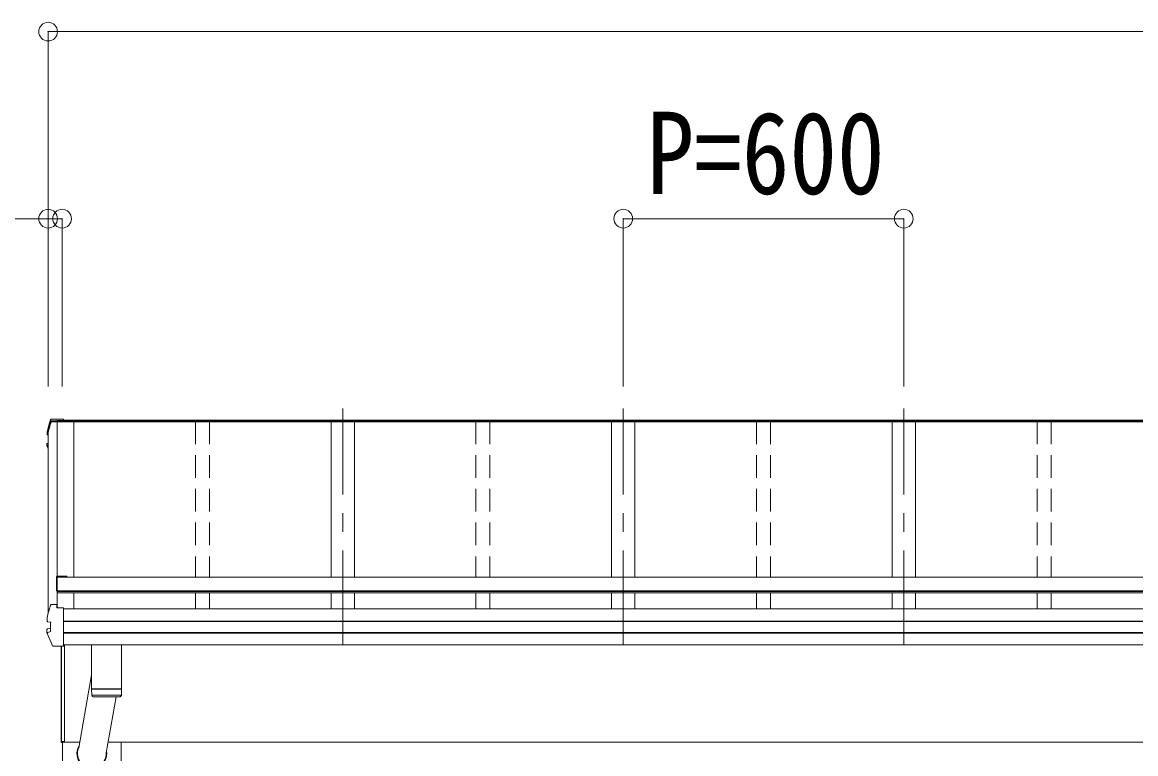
# Model space of a CAD drawing. Units: millimetres at full size, sheet at 1:40; details may follow other scales. Extents: x -11243 to 77708, y -7760 to 25636.
# Drawn here: x -8591 to -6210, y -2395 to -831 of the extents above; entities that cross this region are included whole.
import ezdxf
from ezdxf.enums import TextEntityAlignment as Align

# ---------------------------------------------------------------- set-up
doc = ezdxf.new("R2010")
doc.units = ezdxf.units.MM
doc.header["$LTSCALE"] = 40
doc.header["$PDMODE"] = 32
doc.header["$PDSIZE"] = 40
doc.linetypes.add('CHAIN1', pattern=[8, 5, -1, 1, -1])
doc.linetypes.add('DASHED1', pattern=[1.8, 1.2, -0.6])
for name, color, linetype, lineweight in [('0-1_本体', 5, 'CHAIN1', 9), ('0-3_ELV2', 4, 'Continuous', 9), ('0-6_OTH_LINE', 6, 'Continuous', 9), ('0-9_OUTLINE', 7, 'Continuous', 9)]:
    doc.layers.add(name, color=color, linetype=linetype, lineweight=lineweight)
doc.styles.add('ＭＳ ゴシック', font='')
doc.styles.get('ＭＳ ゴシック').set_extended_font_data('MS Gothic')

msp = doc.modelspace()

# ---------------------------------------------------------------- linework, layer by layer
at = {"layer": '0-1_本体'}
for p, q in [((-7905.5, -2160.84), (-7905.5, -1656.66)), ((-7305.5, -2160.84), (-7305.5, -1656.66)), ((-6705.5, -2160.84), (-6705.5, -1656.66))]:
    msp.add_line(p, q, dxfattribs=at)
at = {"layer": '0-3_ELV2'}
for p, q in [((-8535.45, -1698.64), (-8532.99, -1689.87)), ((-8532.99, -1689.87), (-8530.37, -1681.21)), ((-8480.5, -1685.19), (-8528.94, -1685.19)), ((-8516.47, -1685.04), (-8528.89, -1685.04)), ((-8528.74, -1683.54), (-8516.7, -1683.54)), ((-8527.5, -1679.93), (-8527.5, -1679.92)), ((-8527.5, -1679.93), (-8502.5, -1679.93)), ((-8527.5, -1679.93), (-8527.5, -1679.93)), ((-8516.7, -1682.45), (-8516.32, -1684.95)), ((-8516.7, -1683.54), (-8516.7, -1682.45)), ((-8502.5, -1682.45), (-8516.7, -1682.45)), ((-8516.7, -1683.54), (-8516.47, -1685.04)), ((-8516.47, -1685.04), (-8516.47, -1684.69)), ((-8516.4, -1685.19), (-8516.4, -2078.61)), ((-8505.5, -1684.95), (-8516.32, -1684.95)), ((-8515.8, -2082.56), (-8515.8, -1685.19)), ((-705.5, -1684.28), (-8505.5, -1684.28)), ((-705.5, -1685.18), (-8505.5, -1685.18)), ((-8502.5, -1683.95), (-8502.5, -1679.93)), ((-708.5, -1682.01), (-8502.5, -1682.01)), ((-8480.5, -1685.1), (-8480.5, -2017.54)), ((-7930.5, -1685.1), (-7930.5, -2017.54)), ((-7880.5, -1685.1), (-7880.5, -2017.54)), ((-7330.5, -1685.1), (-7330.5, -2017.54)), ((-7280.5, -1685.1), (-7280.5, -2017.54)), ((-6730.5, -1685.1), (-6730.5, -2017.54)), ((-6680.5, -1685.1), (-6680.5, -2017.54)), ((-8537.81, -1711.86), (-8537.81, -1707.81)), ((-8537.78, -1707.49), (-8535.45, -1698.64)), ((-8536.76, -1713.13), (-8535.5, -1713.37)), ((-8535.5, -1711.85), (-8536.27, -1711.7)), ((-8535.5, -1711.5), (-8536.19, -1711.37)), ((-8535.5, -1708.55), (-8535.5, -2095.42)), ((-8537.92, -1736.89), (-8537.92, -1732.83)), ((-8535.5, -1735.35), (-8536.86, -1735.62)), ((-8536.34, -1731.36), (-8536.33, -1731.36)), ((-8535.5, -1736.88), (-8536.34, -1737.04)), ((-8535.5, -1731.26), (-8536.33, -1731.36)), ((-8517.8, -2017.38), (-8517.8, -2046.84)), ((-8495.8, -2015.38), (-8515.8, -2015.38)), ((-8495.8, -2016.92), (-8515.8, -2016.92)), ((-4899.7, -2017.54), (-8515.8, -2017.54)), ((-8495.8, -2015.38), (-8495.8, -2017.54)), ((-8515.8, -2046.84), (-8517.8, -2046.84)), ((-4915.5, -2046.57), (-8515.8, -2046.57)), ((-4915.5, -2048.31), (-8515.8, -2048.31)), ((-4915.5, -2051.43), (-8515.8, -2051.43)), ((-8480.5, -2051.43), (-8480.5, -2085.09)), ((-7930.5, -2051.43), (-7930.5, -2085.09)), ((-7880.5, -2051.43), (-7880.5, -2085.09)), ((-7330.5, -2051.43), (-7330.5, -2085.09)), ((-7280.5, -2051.43), (-7280.5, -2085.09)), ((-6730.5, -2051.43), (-6730.5, -2085.09)), ((-6680.5, -2051.43), (-6680.5, -2085.09)), ((-8528.74, -2076.29), (-8516.7, -2076.29)), ((-8516.47, -2077.78), (-8516.7, -2076.29)), ((-8516.47, -2077.78), (-8516.47, -2078.13)), ((-8515.75, -2082.92), (-8516.47, -2078.13)), ((-8515.76, -2082.92), (-8516.32, -2079.24)), ((-8516.32, -2082.92), (-8516.32, -2079.24)), ((-8502.5, -2165.33), (-8502.5, -2082.92)), ((-708.5, -2085.09), (-8502.5, -2085.09)), ((-8537.81, -2111.99), (-8537.81, -2104.6)), ((-8536.19, -2113.46), (-8536.19, -2113.46)), ((-8529.93, -2114.23), (-8536.19, -2113.46)), ((-8530.5, -2114.37), (-8530.5, -2133.58)), ((-8529.93, -2114.23), (-8529.93, -2114.23)), ((-708.5, -2111.62), (-8502.5, -2111.62)), ((-708.5, -2112.51), (-8502.5, -2112.51)), ((-8537.92, -2137.03), (-8537.92, -2129.64)), ((-8536.86, -2128.36), (-8530.91, -2127.21)), ((-8536.33, -2135.74), (-8536.34, -2135.75)), ((-8536.33, -2135.74), (-8529.93, -2134.05)), ((-8529.93, -2134.05), (-8529.93, -2134.05)), ((-708.5, -2135.73), (-8502.5, -2135.73)), ((-708.5, -2137.66), (-8502.5, -2137.66)), ((-8502.5, -2165.33), (-8523.15, -2165.33)), ((-8507.5, -2371.01), (-8507.5, -2165.33)), ((-8507, -2371.41), (-8507, -2165.33)), ((-708.5, -2162.69), (-8502.5, -2162.69)), ((-8500.5, -2162.69), (-8500.5, -2369.01)), ((-8507, -2371.41), (-8507.01, -2371.47)), ((-8507, -2371.41), (-8507, -2371.41)), ((-8505.5, -2369.01), (-8500.5, -2369.01)), ((-8505.5, -2371.51), (-8505.5, -2369.01)), ((-8467.9, -2370.41), (-8505.5, -2370.41)), ((-8504.5, -2370.41), (-8504.5, -5370.41)), ((-2520.38, -2370.41), (-8407.26, -2370.41)), ((-8379.5, -5370.41), (-8379.5, -2370.41))]:
    msp.add_line(p, q, dxfattribs=at)
at = {"layer": '0-3_ELV2', "linetype": 'DASHED1'}
for p, q in [((-8220.5, -1685.1), (-8220.5, -2017.54)), ((-8190.5, -1685.1), (-8190.5, -2017.54)), ((-7620.5, -1685.1), (-7620.5, -2017.54)), ((-7590.5, -1685.1), (-7590.5, -2017.54)), ((-7020.5, -1685.1), (-7020.5, -2017.54)), ((-6990.5, -1685.1), (-6990.5, -2017.54)), ((-6420.5, -1685.1), (-6420.5, -2017.54)), ((-6390.5, -1685.1), (-6390.5, -2017.54)), ((-8220.5, -2051.43), (-8220.5, -2085.09)), ((-8190.5, -2051.43), (-8190.5, -2085.09)), ((-7620.5, -2051.43), (-7620.5, -2085.09)), ((-7590.5, -2051.43), (-7590.5, -2085.09)), ((-7020.5, -2051.43), (-7020.5, -2085.09)), ((-6990.5, -2051.43), (-6990.5, -2085.09)), ((-6420.5, -2051.43), (-6420.5, -2085.09)), ((-6390.5, -2051.43), (-6390.5, -2085.09))]:
    msp.add_line(p, q, dxfattribs=at)
at = {"layer": '0-3_ELV2'}
for points in [[(-8530.36, -1681.2), (-8530.24, -1680.91), (-8530.07, -1680.64), (-8529.85, -1680.41), (-8529.6, -1680.23), (-8529.32, -1680.1), (-8529.05, -1680.02), (-8528.82, -1679.98), (-8528.59, -1679.96), (-8528.33, -1679.94), (-8528.05, -1679.93), (-8527.74, -1679.92), (-8527.42, -1679.92)], [(-8502.5, -1683.95), (-8505.5, -1683.95), (-8505.5, -1684.95)], [(-8537.78, -1707.5), (-8537.81, -1707.76), (-8537.81, -1707.81)], [(-8535.5, -1743.09), (-8536.42, -1740.86), (-8537.82, -1737.37)], [(-8502.5, -2082.92), (-8516.7, -2082.92), (-8516.7, -2076.29)], [(-8537.78, -2104.29), (-8537.81, -2104.55), (-8537.81, -2104.6)], [(-8537.81, -2112.03), (-8537.81, -2111.94), (-8537.78, -2111.68)], [(-8536.27, -2113.45), (-8536.55, -2113.37), (-8536.79, -2113.3), (-8537.03, -2113.2), (-8537.3, -2113.03), (-8537.56, -2112.76), (-8537.75, -2112.41), (-8537.8, -2112.03)], [(-8536.19, -2113.46), (-8536.42, -2113.39), (-8536.62, -2113.24), (-8536.79, -2113.02), (-8536.91, -2112.75), (-8536.98, -2112.44), (-8536.99, -2112.11), (-8536.94, -2111.79)], [(-8530.5, -2114.37), (-8530.52, -2114.25), (-8530.55, -2114.16)], [(-8529.93, -2114.23), (-8529.85, -2114.26), (-8529.77, -2114.31), (-8529.71, -2114.39), (-8529.66, -2114.48), (-8529.64, -2114.59), (-8529.63, -2114.71)], [(-8537.81, -2137.53), (-8537.88, -2137.37), (-8537.92, -2137.19), (-8537.92, -2137.01)], [(-8537.82, -2137.51), (-8534.97, -2144.33), (-8532.02, -2151.06), (-8528.98, -2157.71), (-8525.86, -2164.27)], [(-8537.02, -2137.72), (-8537.11, -2137.4), (-8537.14, -2137.04), (-8537.09, -2136.68), (-8536.98, -2136.35), (-8536.8, -2136.07), (-8536.58, -2135.86), (-8536.34, -2135.75)], [(-8529.93, -2134.05), (-8529.85, -2134.01), (-8529.77, -2133.95), (-8529.71, -2133.87), (-8529.66, -2133.76), (-8529.64, -2133.65), (-8529.63, -2133.53)], [(-8523.17, -2165.33), (-8523.55, -2165.33), (-8523.9, -2165.32), (-8524.21, -2165.3), (-8524.49, -2165.27), (-8524.8, -2165.19), (-8525.13, -2165.05), (-8525.44, -2164.84), (-8525.7, -2164.56), (-8525.87, -2164.22)], [(-8507.01, -2371.47), (-8507.01, -2371.51), (-8507.01, -2371.51)], [(-8507, -2371.51), (-8507, -2371.51), (-8505.5, -2371.51)]]:
    msp.add_lwpolyline(points, dxfattribs=at)
for centre, radius, start, end in [((-8052.49, -1831.2), 499.82, 162.96047, 166.14879), ((-8052.49, -1831.2), 498.32, 162.94349, 166.12469), ((-8528.75, -1685.24), 1.7, 89.95676, 162.90929), ((-8536.52, -1711.86), 1.3, 166.2046, 259.10358), ((-8536.62, -1732.83), 1.3, 100.9005, 179.9623), ((-8536.62, -1736.89), 1.3, 100.8868, 201.66215), ((-8073.17, -1552.32), 498.64, 201.74241, 202.00165), ((-8073.17, -1551.98), 498.64, 201.78246, 202.00165), ((-8515.8, -2017.38), 2, 90, 180), ((-8052.49, -2223.95), 499.82, 162.96047, 166.14879), ((-8528.75, -2077.99), 1.7, 89.95676, 162.90929), ((-8536.62, -2129.64), 1.3, 100.9005, 179.9623), ((-8531, -2126.72), 0.499, 280.91518, 359.94761), ((-8494.85, -2356.34), 12.15, 179.0404, 180.9596), ((-8507, -2371.01), 0.5, 180, 269.5)]:
    msp.add_arc(centre, radius, start, end, dxfattribs=at)
at = {"layer": '0-6_OTH_LINE'}
for p, q in [((-8535.5, -851.03), (-8535.5, -1610.03)), ((-8535.5, -851.03), (-675.5, -851.03)), ((-8535.5, -1251.03), (-8884.26, -1251.03)), ((-8535.5, -1251.03), (-8535.5, -1610.03)), ((-8505.5, -1251.03), (-8535.5, -1251.03)), ((-8505.5, -1251.03), (-8505.5, -1610.03)), ((-7305.5, -1251.03), (-7305.5, -1610.03)), ((-6705.5, -1251.03), (-7305.5, -1251.03)), ((-6705.5, -1251.03), (-6705.5, -1610.03))]:
    msp.add_line(p, q, dxfattribs=at)
for p in [(-8535.5, -851.03), (-8535.5, -1251.03), (-8505.5, -1251.03), (-7305.5, -1251.03), (-6705.5, -1251.03)]:
    msp.add_point(p, dxfattribs=at)
at = {"layer": '0-9_OUTLINE'}
for p, q in [((-8442.5, -2162.69), (-8442.5, -2256.23)), ((-8378.5, -2256.23), (-8378.5, -2162.69)), ((-8442.5, -2226.45), (-8470.11, -2382.83)), ((-8378.5, -2256.23), (-8442.5, -2256.23)), ((-8442.5, -2257.23), (-8442.27, -2270.28)), ((-8378.5, -2257.23), (-8442.5, -2257.23)), ((-8438, -2256.23), (-8437.98, -2257.23)), ((-8383, -2256.23), (-8383.02, -2257.23)), ((-8378.73, -2270.28), (-8378.5, -2257.23)), ((-8442.27, -2270.23), (-8378.73, -2270.23)), ((-8381.73, -2273.23), (-8439.27, -2273.23)), ((-8411.28, -2393.02), (-8390.18, -2273.23))]:
    msp.add_line(p, q, dxfattribs=at)
for centre, start, end in [((-8439.27, -2270.23), 181, 270.04832), ((-8381.73, -2270.23), 270, 359)]:
    msp.add_arc(centre, 3, start, end, dxfattribs=at)
for major_axis, ratio, start_param, end_param in [((-31.85, 0), 0.984694, 5.7540451, 9.6056637), ((-30.8, 0), 0.983336, 5.8618427, 9.4974605)]:
    msp.add_ellipse((-8442, -2395.22), major_axis=major_axis, ratio=ratio, start_param=start_param, end_param=end_param, dxfattribs=at)

# ---------------------------------------------------------------- texts
at = {"layer": '0-6_OTH_LINE', "color": 7, "style": 'ＭＳ ゴシック', "width": 0.85}
msp.add_text('P=600', height=176, dxfattribs=at).set_placement((-7255.5, -1251.03), align=Align.BOTTOM_LEFT)

doc.saveas('drawing.dxf')
